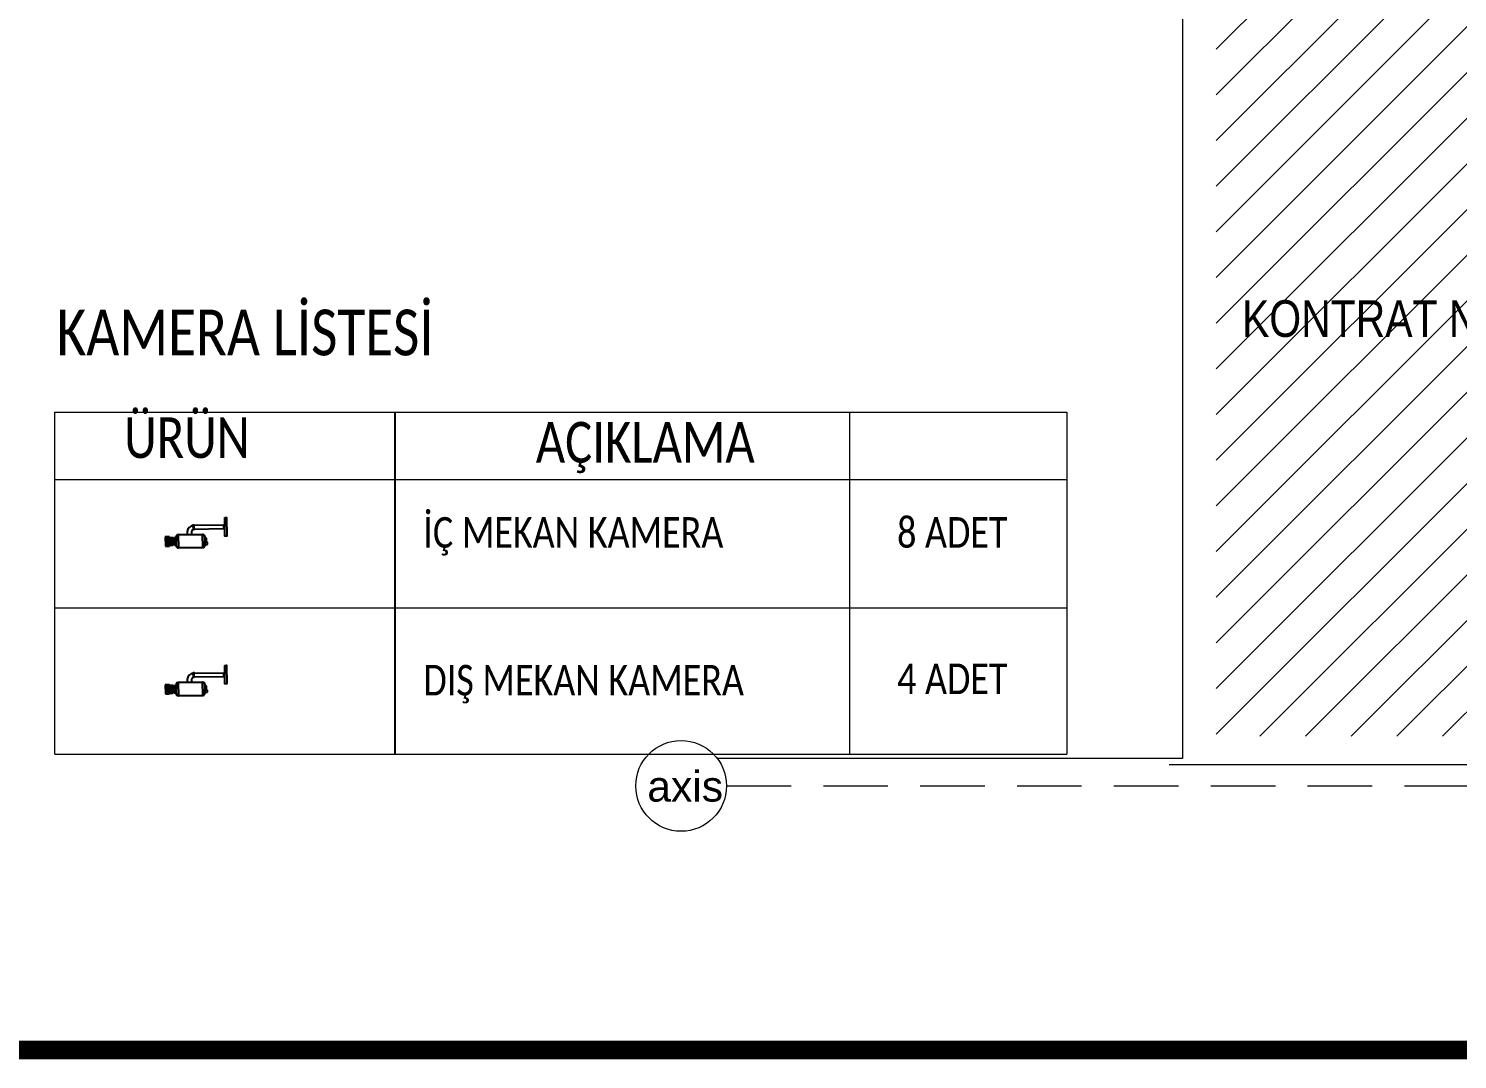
# Model space of a CAD drawing. Header units: millimetres. Extents: x -24 to 530668, y -246875 to -2983.
# Drawn here: x 258242 to 259647, y -116827 to -115814 of the extents above; entities that cross this region are included whole.
import ezdxf
from ezdxf.enums import TextEntityAlignment as Align

# ---------------------------------------------------------------- set-up
doc = ezdxf.new("R2010")
doc.units = ezdxf.units.MM
doc.linetypes.add('DASHED2', pattern=[9.525, 6.35, -3.175])
doc.linetypes.add('Dot & Dashed', pattern=[0.335139, 0.176389, -0.088194, 0, -0.070556])
doc.layers.get('0').update_dxf_attribs({"lineweight": 20})
for name, color, linetype in [('cctv', 3, 'Continuous'), ('SMATV', 4, 'Continuous'), ('t_mekanik', 10, 'Continuous')]:
    doc.layers.add(name, color=color, linetype=linetype)
for name, color, linetype, lineweight in [('t_ince', 66, 'Continuous', 9), ('t_tarama', 253, 'Continuous', 5), ('t_yazı', 23, 'Continuous', 25), ('ölçü', 251, 'Continuous', 5)]:
    doc.layers.add(name, color=color, linetype=linetype, lineweight=lineweight)
doc.styles.get("Standard").update_dxf_attribs({"font": 'times.ttf', "height": 12})
doc.styles.add('text2', font='calibri.ttf', dxfattribs={"width": 0.8})
doc.styles.add('txt_tur_1', font='arial.ttf', dxfattribs={"height": 1.5})

# ---------------------------------------------------------------- blocks, each defined once
blk = doc.blocks.new('kam')
h = blk.add_hatch(color=1)
edge = h.paths.add_edge_path(flags=16)
edge.add_line((-3143.126, 8517.33), (-3143.827, 8517.33))
edge.add_ellipse((-3143.827, 8517.269), major_axis=(0.0426, 0.0426), ratio=1, start_angle=45, end_angle=135)
edge.add_line((-3143.888, 8517.269), (-3143.888, 8517.031))
edge.add_ellipse((-3143.827, 8517.031), major_axis=(0.0426, 0.0426), ratio=1, start_angle=135, end_angle=225)
edge.add_line((-3143.827, 8516.971), (-3143.126, 8516.971))
edge.add_ellipse((-3143.126, 8517.031), major_axis=(0.0426, 0.0426), ratio=1, start_angle=225, end_angle=315)
edge.add_line((-3143.065, 8517.031), (-3143.065, 8517.269))
edge.add_ellipse((-3143.126, 8517.269), major_axis=(0.0426, 0.0426), ratio=1, start_angle=315, end_angle=405)
edge = h.paths.add_edge_path()
edge.add_line((-3143.126, 8517.339), (-3143.827, 8517.339))
edge.add_ellipse((-3143.827, 8517.269), major_axis=(0.0495, 0.0495), ratio=1, start_angle=45, end_angle=135)
edge.add_line((-3143.897, 8517.269), (-3143.897, 8517.031))
edge.add_ellipse((-3143.827, 8517.031), major_axis=(0.0495, 0.0495), ratio=1, start_angle=135, end_angle=225)
edge.add_line((-3143.827, 8516.961), (-3143.126, 8516.961))
edge.add_ellipse((-3143.126, 8517.031), major_axis=(0.0495, 0.0495), ratio=1, start_angle=225, end_angle=315)
edge.add_line((-3143.056, 8517.031), (-3143.056, 8517.269))
edge.add_ellipse((-3143.126, 8517.269), major_axis=(0.0495, 0.0495), ratio=1, start_angle=315, end_angle=405)
for points in [[(-3143.002, 8517.254), (-3143.036, 8517.254), (-3143.036, 8517.052), (-3143.002, 8517.052)], [(-3142.753, 8517.283), (-3142.873, 8517.283), (-3142.873, 8517.019), (-3142.753, 8517.019)]]:
    blk.add_hatch(color=1).paths.add_polyline_path(points)
at = {"color": 1}
for p, q in [((-3143.827, 8517.339), (-3143.827, 8516.961)), ((-3143.126, 8517.339), (-3143.827, 8517.339)), ((-3143.126, 8516.961), (-3143.126, 8517.339)), ((-3143.897, 8517.25), (-3143.961, 8517.25)), ((-3143.961, 8517.25), (-3143.961, 8517.189)), ((-3143.961, 8517.189), (-3143.897, 8517.189)), ((-3143.897, 8517.163), (-3143.934, 8517.163)), ((-3143.934, 8517.163), (-3143.934, 8517.071)), ((-3143.934, 8517.071), (-3143.897, 8517.071)), ((-3143.897, 8517.269), (-3143.897, 8517.031)), ((-3143.888, 8517.269), (-3143.888, 8517.031)), ((-3143.126, 8517.33), (-3143.827, 8517.33)), ((-3143.827, 8516.971), (-3143.126, 8516.971)), ((-3143.827, 8516.961), (-3143.126, 8516.961)), ((-3143.065, 8517.031), (-3143.065, 8517.269)), ((-3143.056, 8517.031), (-3143.056, 8517.269)), ((-3143.002, 8517.254), (-3143.036, 8517.254)), ((-3143.036, 8517.254), (-3143.036, 8517.052)), ((-3143.036, 8517.052), (-3143.002, 8517.052)), ((-3143.002, 8517.052), (-3143.002, 8517.254)), ((-3142.894, 8517.263), (-3142.98, 8517.263)), ((-3142.98, 8517.263), (-3142.98, 8517.044)), ((-3142.894, 8517.236), (-3142.98, 8517.236)), ((-3142.894, 8517.208), (-3142.98, 8517.208)), ((-3142.894, 8517.18), (-3142.98, 8517.18)), ((-3142.894, 8517.152), (-3142.98, 8517.152)), ((-3142.894, 8517.124), (-3142.98, 8517.124)), ((-3142.894, 8517.096), (-3142.98, 8517.096)), ((-3142.894, 8517.068), (-3142.98, 8517.068)), ((-3142.98, 8517.044), (-3142.894, 8517.044)), ((-3142.894, 8517.044), (-3142.894, 8517.263)), ((-3142.753, 8517.283), (-3142.873, 8517.283)), ((-3142.873, 8517.283), (-3142.873, 8517.019)), ((-3142.873, 8517.019), (-3142.753, 8517.019)), ((-3142.753, 8517.019), (-3142.753, 8517.283))]:
    blk.add_line(p, q, dxfattribs=at)
for centre, major_axis, start_param, end_param in [((-3143.827, 8517.269), (0.0495, 0.0495), 0.785398, 2.356194), ((-3143.126, 8517.269), (0.0495, 0.0495), 5.497787, 7.068583), ((-3143.827, 8517.031), (0.0495, 0.0495), 2.356194, 3.926991), ((-3143.827, 8517.269), (0.0426, 0.0426), 0.785398, 2.356194), ((-3143.827, 8517.031), (0.0426, 0.0426), 2.356194, 3.926991), ((-3143.126, 8517.269), (0.0426, 0.0426), 5.497787, 7.068583), ((-3143.126, 8517.031), (0.0495, 0.0495), 3.926991, 5.497787), ((-3143.126, 8517.031), (0.0426, 0.0426), 3.926991, 5.497787)]:
    blk.add_ellipse(centre, major_axis=major_axis, ratio=1, start_param=start_param, end_param=end_param, dxfattribs=at)
blk = doc.blocks.new('kamera')
at = {"layer": 'cctv', "color": 1}
for p, q in [((-18.93, 10.55), (-19.91, 9.17)), ((-17.02, 9.2), (-17.99, 7.82))]:
    blk.add_line(p, q, dxfattribs=at)
for points in [[(-14.06, 11.57), (-13.8, 11.38), (-15.37, 9.15), (-15.63, 9.34)], [(-13.96, 11.16), (-13.96, 11.16), (-15.23, 9.35), (-15.23, 9.35)], [(-13.96, 11.16), (-0.8, 1.9), (-2.07, 0.09), (-15.23, 9.35)], [(2.14, 4.7), (2.92, 4.15), (-2.92, -4.15), (-3.7, -3.6)]]:
    blk.add_lwpolyline(points, close=True, dxfattribs=at)
for centre, radius, start, end in [((-16.03, 7.69), 4.08, 63.72432, 135.41033), ((-15.86, 7.55), 2.02, 79.45811, 124.86717)]:
    blk.add_arc(centre, radius, start, end, dxfattribs=at)
at = {"layer": 'SMATV', "color": 6, "linetype": 'Dot & Dashed', "extrusion": (0, 0, -1), "xscale": -18.97046912377849, "yscale": 18.97046910458119, "zscale": -18.97046912377849, "rotation": 215.1445265679582}
blk.add_blockref('kam', (-44226, 166452.31), dxfattribs=at)
blk = doc.blocks.new('SKDF')
at = {"layer": 't_tarama'}
h = blk.add_hatch(dxfattribs=at)
h.set_pattern_fill('ANSI31', color=256, scale=10)
h.set_pattern_definition([(45, (232299.487, -125028.596), (-22.45064, 22.45064), [])])
h.paths.add_polyline_path([(259409.8, -111696.1), (259838.2, -111696.1), (259838.2, -112291.4), (261174.6, -112289.6), (261174.6, -111613.9), (261028.2, -111613.6), (261028.2, -111534.1), (261044.7, -111534.1), (261042.4, -111336.5), (261233.7, -111334.1), (261231.4, -110772.4), (261585.9, -110772.8), (261585.9, -110972.6), (261460.2, -110972.6), (261460.2, -111846.1), (261460.2, -112479.8), (259409.8, -112479.8)])
h = blk.add_hatch(dxfattribs=at)
h.set_pattern_fill('ANSI31', color=256, scale=10)
h.set_pattern_definition([(45, (232299.487, -125028.596), (-22.45064, 22.45064), [])])
h.paths.add_polyline_path([(259409.8, -111696.1), (259838.2, -111696.1), (259838.2, -112291.4), (261174.6, -112289.6), (261174.6, -111613.9), (261028.2, -111613.6), (261028.2, -111534.1), (261044.7, -111534.1), (261042.4, -111336.5), (261233.7, -111334.1), (261231.4, -110772.4), (261585.9, -110772.8), (261585.9, -110972.6), (261460.2, -110972.6), (261460.2, -111846.1), (261460.2, -112479.8), (259409.8, -112479.8)])
blk.add_line((261488.4, -112508, -17966.8), (259363.5, -112508, -17966.8), dxfattribs=at)
at = {"layer": 't_tarama', "linetype": 'DASHED2', "ltscale": 10}
blk.add_line((258928.1, -112528.6, -17966.2), (261657.7, -112528.6, -17966.2), dxfattribs=at)
at = {"layer": 't_tarama', "elevation": 0}
blk.add_lwpolyline([(258981.9, -111617.4), (259376.6, -111617.4), (259376.6, -112501.5), (258918.9, -112501.5)], dxfattribs=at)
at = {"layer": 't_tarama'}
blk.add_circle((258883.5, -112528.6, -17966.2), 44.6, dxfattribs=at)
at = {"layer": 't_tarama', "insert": (259435.1, -112051.2, 0), "char_height": 36, "width": 1137.259, "attachment_point": 1}
blk.add_mtext('{\\fArial|b0|i0|c238|p34;\\W0.8;KONTRAT NO:\\fArial|b0|i0|c162|p34; 1-23}', dxfattribs=at)
at = {"layer": 't_tarama', "style": 'txt_tur_1'}
for tag, p in [('19S', (258900.9, -109894, -17966.2)), ('20T', (258887.5, -110719, -17966.2)), ('21U', (258887.5, -111705, -17966.2)), ('22V', (258887.5, -112544, -17966.2))]:
    blk.add_attdef(tag, text='', height=30, dxfattribs=at).set_placement(p, align=Align.CENTER)
blk = doc.blocks.new('CAM')
at = {"layer": 't_ince', "color": 61}
for p, q in [((258197.9, -116209), (259193.2, -116209)), ((258197.9, -116335.3), (259193.2, -116335.3)), ((258197.9, -116479), (259193.2, -116479))]:
    blk.add_line(p, q, dxfattribs=at)
for points in [[(258197.9, -116479), (258197.9, -116143), (259193.2, -116143), (259193.2, -116479)], [(258979.5, -116143), (258979.5, -116479)]]:
    blk.add_lwpolyline(points, dxfattribs=at)
at = {"layer": 't_yazı'}
blk.add_lwpolyline([(258532.3, -116143), (258532.3, -116479)], dxfattribs=at)
at = {"xscale": 1.8, "yscale": 1.8, "zscale": 1.8, "rotation": 35.96900224212701}
for p in [(258366.8, -116255.6), (258366.8, -116400.9)]:
    blk.add_blockref('kamera', p, dxfattribs=at)
at = {"layer": 'ölçü'}
ref = blk.add_blockref('SKDF', (-69.7, -3981.7), dxfattribs=at)
ref.add_attrib('22V', 'axis', dxfattribs={"layer": 't_mekanik', "height": 30, "style": 'txt_tur_1'}).set_placement((258817.8, -116525.7, -17966.2), align=Align.CENTER)
at = {"layer": 't_yazı', "color": 1, "width": 829.123, "attachment_point": 1, "style": 'text2'}
for s, insert, char_height in [('KAMERA LİSTESİ', (258199.7, -116042.1), 45), ('ÜRÜN', (258266.1, -116148), 40), ('AÇIKLAMA', (258670.9, -116152.5), 40), ('İÇ MEKAN KAMERA', (258560.3, -116246.1), 30), ('8 ADET', (259026.2, -116246.1), 30), ('DIŞ MEKAN KAMERA', (258560.3, -116391.4), 30), ('4 ADET', (259026.2, -116390.1), 30)]:
    blk.add_mtext(s, dxfattribs=dict(at, insert=insert, char_height=char_height))

msp = doc.modelspace()

# ---------------------------------------------------------------- linework, layer by layer
at = {"color": 252, "const_width": 18.492, "elevation": 0}
msp.add_lwpolyline([(257078.621, -116817.809), (257078.621, -112994.369), (263223.804, -112994.369), (263223.804, -116817.809)], close=True, dxfattribs=at)

# ---------------------------------------------------------------- block references
at = {"layer": 'ölçü'}
msp.add_blockref('CAM', (69.717, -47.908), dxfattribs=at)

doc.saveas('drawing.dxf')
